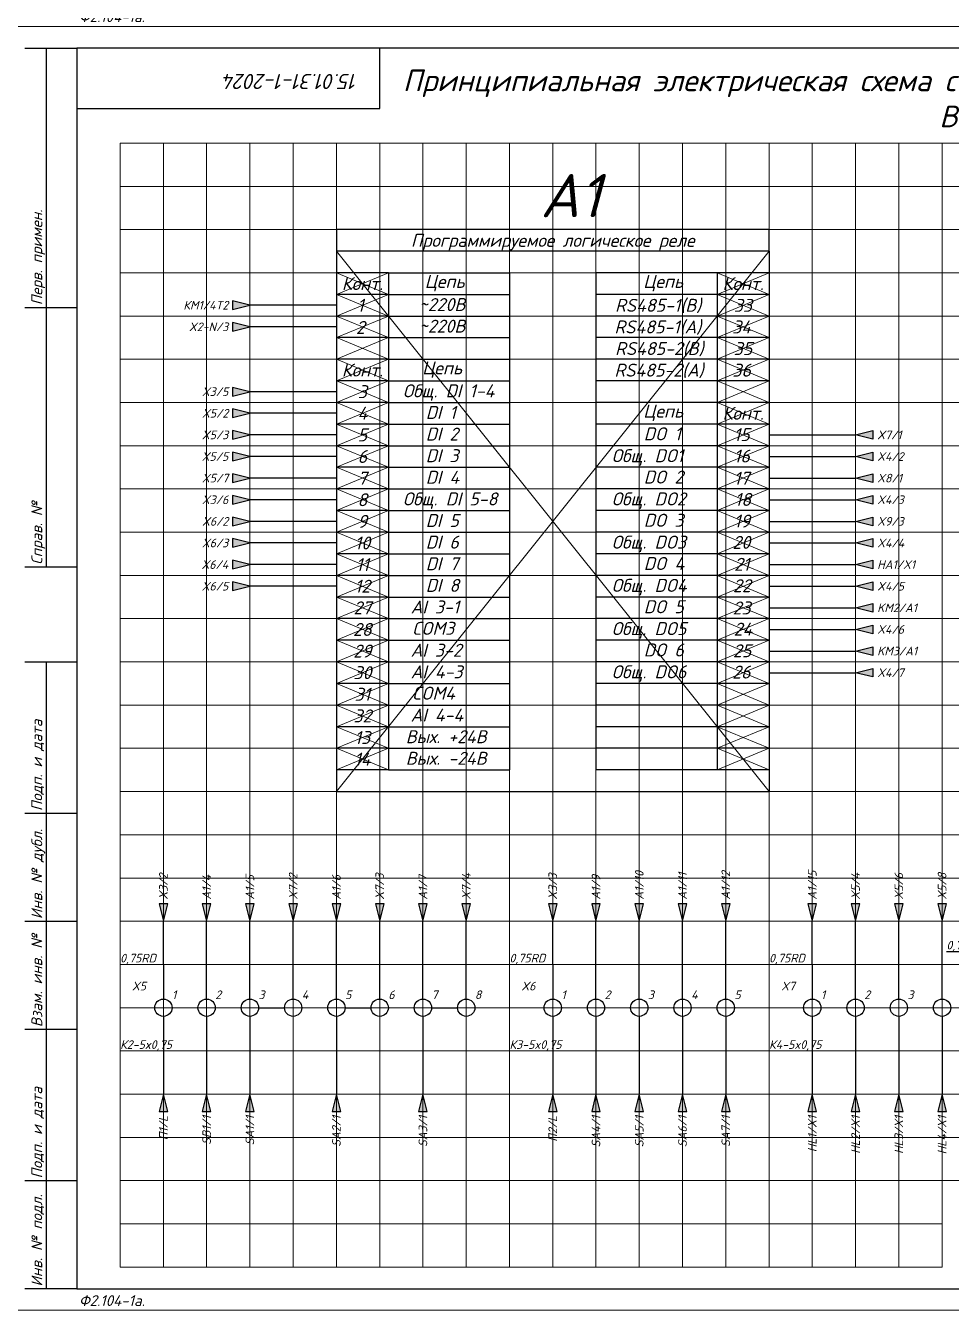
# Model space of a CAD drawing. Header units: millimetres. Extents: x 0 to 53000, y -591 to 24400.
# Drawn here: x 11788.2 to 12002.1, y 3 to 300.2 of the extents above; entities that cross this region are included whole.
import ezdxf
from ezdxf.enums import TextEntityAlignment as Align

# ---------------------------------------------------------------- set-up
doc = ezdxf.new("R2010")
doc.units = ezdxf.units.MM
doc.layers.add('Основная', color=7, linetype='Continuous', lineweight=30)
doc.layers.add('Тонкая для кабелей', color=7, linetype='Continuous', lineweight=15)
doc.layers.add('Привязки', color=2, linetype='Continuous', lineweight=0, plot=False, transparency=0.8)
doc.layers.add('рамка', color=253, linetype='Continuous', lineweight=5, transparency=0.8)
doc.styles.add('текст', font='isocpeui.ttf')

# ---------------------------------------------------------------- blocks, each defined once
blk = doc.blocks.new('*U110')
for p, q in [((8, 292), (20, 292)), ((13, 232), (13, 292)), ((90, 292), (90, 292)), ((90, 292), (90, 292)), ((90, 278), (90, 292)), ((90, 292), (90, 292)), ((90, 292), (90, 292)), ((90, 292), (90, 292)), ((20, 278), (90, 278)), ((8, 232), (20, 232)), ((13, 172), (13, 232)), ((8, 172), (20, 172)), ((8, 150), (20, 150)), ((13, 115), (13, 150)), ((8, 115), (20, 115)), ((13, 90), (13, 115)), ((8, 90), (20, 90)), ((13, 65), (13, 90)), ((8, 65), (20, 65)), ((13, 30), (13, 65)), ((8, 30), (20, 30)), ((13, 5), (13, 30)), ((20, 5), (8, 5))]:
    blk.add_line(p, q)
blk.add_lwpolyline([(20, 5), (415, 5), (415, 292), (20, 292)], close=True)
at = {"layer": 'Привязки'}
blk.add_lwpolyline([(0, 0), (420, 0), (420, 297), (0, 297)], close=True, dxfattribs=at)
at = {"layer": 'рамка'}
blk.add_lwpolyline([(0, 297), (420, 297), (420, 0), (0, 0)], close=True, dxfattribs=at)
at = {"style": 'текст'}
for s, p in [('Перв. примен.', (12, 232.5)), ('Справ. №', (12, 172.5)), ('Подп. и дата', (12, 115.5)), ('Инв. № дубл.', (12, 90.5)), ('Взам. инв. №', (12, 65.5)), ('Подп. и дата', (12, 30.5)), ('Инв. № подл.', (12, 5.5))]:
    blk.add_text(s, height=2.5, rotation=90, dxfattribs=at).set_placement(p)
for s, height, p in [('Ф2.104-1.', 0.005, (20, 4.99)), ('Ф2.104-1а.', 2.5, (20.5, 1))]:
    blk.add_text(s, height=height, dxfattribs=at).set_placement(p)
for tag, p, height in [('12', (90, 292), 0.00000373), ('13', (90, 292), 0.00000373), ('27', (90, 292), 0.00000522), ('29', (105, 249), 3.5), ('ИЗМ2', (230.5, 16), 2.5), ('ЛИСТИЗМ2', (237.5, 16), 2.5), ('№ДОКУМИЗМ2', (247.5, 16), 2.5), ('28', (415, 20), 0.0000438), ('ОБОЗНАЧЕНИЕ', (300, 11), 5), ('ИЗМ1', (230.5, 11), 2.5), ('ЛИСТИЗМ1', (237.5, 11), 2.5), ('№ДОКУМИЗМ1', (247.5, 11), 2.5), ('ПОДПИЗМ1', (270.5, 11), 2.5), ('ДАТАИЗМ1', (285.5, 11), 2.5), ('ДАТАНКОНТР', (285.5, 11), 2.5), ('ДАТАУТВ', (285.5, 6), 2.5), ('РАЗРАБ', (415, 5), 0.0000135), ('ЛИСТОВ', (415, 5), 0.0000135), ('ПРОВ', (415, 5), 0.0000135), ('ТКОНТР', (415, 5), 0.0000135), ('НКОНТР', (415, 5), 0.0000135), ('УТВ', (415, 5), 0.0000135), ('10', (415, 5), 0.0000135), ('11', (415, 5), 0.0000135), ('ПОДПИЗМ2', (415, 5), 0.0000135), ('ДАТАИЗМ2', (415, 5), 0.0000135), ('ИЗМ3', (415, 5), 0.0000135), ('ЛИСТИЗМ3', (415, 5), 0.0000135), ('№ДОКУМИЗМ3', (415, 5), 0.0000135), ('ПОДПИЗМ3', (415, 5), 0.0000135), ('ДАТАИЗМ3', (415, 5), 0.0000135), ('ИЗМ4', (415, 5), 0.0000135), ('ЛИСТИЗМ4', (415, 5), 0.0000135), ('№ДОКУМИЗМ4', (415, 5), 0.0000135), ('ПОДПИЗМ4', (415, 5), 0.0000135), ('ДАТАИЗМ4', (415, 5), 0.0000135), ('ДАТАРАЗРАБ', (415, 5), 0.0000135), ('ДАТАПРОВ', (415, 5), 0.0000135), ('ДАТАТКОНТР', (415, 5), 0.0000135)]:
    blk.add_attdef(tag, p, '', height=height, dxfattribs=at)
for tag, p, height, rotation in [('ОБОЗНАЧЕНИЕ-ВЕРХ', (85, 286), 3.5, 180), ('ПРИМЕНЯЕМОСТЬ', (19, 232.5), 2.5, 90), ('СПРАВ№', (19, 172.5), 2.5, 90), ('ДАТАУЧЁТАДУБЛ', (19, 115.5), 2.5, 90), ('ИНВ№ДУБЛ', (19, 90.5), 2.5, 90), ('ВЗАМИНВ№', (19, 65.5), 2.5, 90), ('ДАТАУЧЁТА', (19, 30.5), 2.5, 90), ('ИНВ№ПОДЛ', (19, 5.5), 2.5, 90)]:
    blk.add_attdef(tag, p, '', height=height, rotation=rotation, dxfattribs=at)
blk.add_attdef('30', text='', height=5, dxfattribs=at).set_placement((355, 34), align=Align.MIDDLE)
for tag, height, p in [('ЛИСТ', 2.5, (410, 9)), ('НАИМЕНОВАНИЕ1', 0.000027, (415, 5)), ('НАИМЕНОВАНИЕ2', 0.0000189, (415, 5)), ('НАИМЕНОВАНИЕ3', 0.0000189, (415, 5)), ('НАИМЕНОВАНИЕ4', 0.0000135, (415, 5)), ('МАССА', 0.0000189, (415, 5)), ('МАСШТАБ', 0.0000189, (415, 5)), ('МАТЕРИАЛ1', 0.0000135, (415, 5)), ('МАТЕРИАЛ2', 0.0000135, (415, 5)), ('МАТЕРИАЛ3', 0.0000135, (415, 5)), ('ПРЕДПРИЯТИЕ1', 0.0000189, (415, 5)), ('ПРЕДПРИЯТИЕ2', 0.0000189, (415, 5)), ('ПРЕДПРИЯТИЕ3', 0.0000189, (415, 5))]:
    blk.add_attdef(tag, text='', height=height, dxfattribs=at).set_placement(p, align=Align.CENTER)
for tag in ['ЛИТЕРА', 'ЛИТЕРА2', 'ЛИТЕРА3']:
    blk.add_attdef(tag, text='', height=0.0000135, dxfattribs=at).set_placement((415, 5), align=Align.RIGHT)
for tag in ['ИНДЕКС', 'ИНДЕКС2', 'ИНДЕКС3']:
    blk.add_attdef(tag, text='', height=0.0000135, dxfattribs=at).set_placement((415, 5), align=Align.TOP_LEFT)

msp = doc.modelspace()

# ---------------------------------------------------------------- hatches: boundary and pattern name
at = {"layer": 'Основная'}
h = msp.add_hatch(color=256, dxfattribs=at)
h.dxf.hatch_style = 1
h.paths.add_polyline_path([(11840, 235.5), (11836, 236.5), (11836, 235.5)])
h.paths.add_polyline_path([(11840, 235.5), (11836, 235.5), (11836, 234.5)])
h = msp.add_hatch(color=256, dxfattribs=at)
h.dxf.hatch_style = 1
h.paths.add_polyline_path([(11840, 230.5), (11836, 231.5), (11836, 230.5)])
h.paths.add_polyline_path([(11840, 230.5), (11836, 230.5), (11836, 229.5)])
h = msp.add_hatch(color=256, dxfattribs=at)
h.dxf.hatch_style = 1
h.paths.add_polyline_path([(11840, 215.5), (11836, 216.5), (11836, 215.5)])
h.paths.add_polyline_path([(11840, 215.5), (11836, 215.5), (11836, 214.5)])
h = msp.add_hatch(color=256, dxfattribs=at)
h.dxf.hatch_style = 1
h.paths.add_polyline_path([(11840, 210.5), (11836, 211.5), (11836, 210.5)])
h.paths.add_polyline_path([(11840, 210.5), (11836, 210.5), (11836, 209.5)])
h = msp.add_hatch(color=256, dxfattribs=at)
h.dxf.hatch_style = 1
h.paths.add_polyline_path([(11840, 205.5), (11836, 206.5), (11836, 205.5)])
h.paths.add_polyline_path([(11840, 205.5), (11836, 205.5), (11836, 204.5)])
h = msp.add_hatch(color=256, dxfattribs=at)
h.dxf.hatch_style = 1
h.paths.add_polyline_path([(11980, 205.5), (11984, 206.5), (11984, 205.5)])
h.paths.add_polyline_path([(11980, 205.5), (11984, 205.5), (11984, 204.5)])
h = msp.add_hatch(color=256, dxfattribs=at)
h.dxf.hatch_style = 1
h.paths.add_polyline_path([(11840, 200.5), (11836, 201.5), (11836, 200.5)])
h.paths.add_polyline_path([(11840, 200.5), (11836, 200.5), (11836, 199.5)])
h = msp.add_hatch(color=256, dxfattribs=at)
h.dxf.hatch_style = 1
h.paths.add_polyline_path([(11980, 200.5), (11984, 201.5), (11984, 200.5)])
h.paths.add_polyline_path([(11980, 200.5), (11984, 200.5), (11984, 199.5)])
h = msp.add_hatch(color=256, dxfattribs=at)
h.dxf.hatch_style = 1
h.paths.add_polyline_path([(11840, 195.5), (11836, 196.5), (11836, 195.5)])
h.paths.add_polyline_path([(11840, 195.5), (11836, 195.5), (11836, 194.5)])
h = msp.add_hatch(color=256, dxfattribs=at)
h.dxf.hatch_style = 1
h.paths.add_polyline_path([(11980, 195.5), (11984, 196.5), (11984, 195.5)])
h.paths.add_polyline_path([(11980, 195.5), (11984, 195.5), (11984, 194.5)])
h = msp.add_hatch(color=256, dxfattribs=at)
h.dxf.hatch_style = 1
h.paths.add_polyline_path([(11840, 190.5), (11836, 191.5), (11836, 190.5)])
h.paths.add_polyline_path([(11840, 190.5), (11836, 190.5), (11836, 189.5)])
h = msp.add_hatch(color=256, dxfattribs=at)
h.dxf.hatch_style = 1
h.paths.add_polyline_path([(11980, 190.5), (11984, 191.5), (11984, 190.5)])
h.paths.add_polyline_path([(11980, 190.5), (11984, 190.5), (11984, 189.5)])
h = msp.add_hatch(color=256, dxfattribs=at)
h.dxf.hatch_style = 1
h.paths.add_polyline_path([(11840, 185.5), (11836, 186.5), (11836, 185.5)])
h.paths.add_polyline_path([(11840, 185.5), (11836, 185.5), (11836, 184.5)])
h = msp.add_hatch(color=256, dxfattribs=at)
h.dxf.hatch_style = 1
h.paths.add_polyline_path([(11980, 185.5), (11984, 186.5), (11984, 185.5)])
h.paths.add_polyline_path([(11980, 185.5), (11984, 185.5), (11984, 184.5)])
h = msp.add_hatch(color=256, dxfattribs=at)
h.dxf.hatch_style = 1
h.paths.add_polyline_path([(11840, 180.5), (11836, 181.5), (11836, 180.5)])
h.paths.add_polyline_path([(11840, 180.5), (11836, 180.5), (11836, 179.5)])
h = msp.add_hatch(color=256, dxfattribs=at)
h.dxf.hatch_style = 1
h.paths.add_polyline_path([(11980, 180.5), (11984, 181.5), (11984, 180.5)])
h.paths.add_polyline_path([(11980, 180.5), (11984, 180.5), (11984, 179.5)])
h = msp.add_hatch(color=256, dxfattribs=at)
h.dxf.hatch_style = 1
h.paths.add_polyline_path([(11840, 175.5), (11836, 176.5), (11836, 175.5)])
h.paths.add_polyline_path([(11840, 175.5), (11836, 175.5), (11836, 174.5)])
h = msp.add_hatch(color=256, dxfattribs=at)
h.dxf.hatch_style = 1
h.paths.add_polyline_path([(11980, 175.5), (11984, 176.5), (11984, 175.5)])
h.paths.add_polyline_path([(11980, 175.5), (11984, 175.5), (11984, 174.5)])
h = msp.add_hatch(color=256, dxfattribs=at)
h.dxf.hatch_style = 1
h.paths.add_polyline_path([(11840, 170.5), (11836, 171.5), (11836, 170.5)])
h.paths.add_polyline_path([(11840, 170.5), (11836, 170.5), (11836, 169.5)])
h = msp.add_hatch(color=256, dxfattribs=at)
h.dxf.hatch_style = 1
h.paths.add_polyline_path([(11980, 170.5), (11984, 171.5), (11984, 170.5)])
h.paths.add_polyline_path([(11980, 170.5), (11984, 170.5), (11984, 169.5)])
h = msp.add_hatch(color=256, dxfattribs=at)
h.dxf.hatch_style = 1
h.paths.add_polyline_path([(11980, 165.5), (11984, 166.5), (11984, 165.5)])
h.paths.add_polyline_path([(11980, 165.5), (11984, 165.5), (11984, 164.5)])
h = msp.add_hatch(color=256, dxfattribs=at)
h.dxf.hatch_style = 1
h.paths.add_polyline_path([(11980, 160.5), (11984, 161.5), (11984, 160.5)])
h.paths.add_polyline_path([(11980, 160.5), (11984, 160.5), (11984, 159.5)])
h = msp.add_hatch(color=256, dxfattribs=at)
h.dxf.hatch_style = 1
h.paths.add_polyline_path([(11980, 155.5), (11984, 156.5), (11984, 155.5)])
h.paths.add_polyline_path([(11980, 155.5), (11984, 155.5), (11984, 154.5)])
h = msp.add_hatch(color=256, dxfattribs=at)
h.dxf.hatch_style = 1
h.paths.add_polyline_path([(11980, 150.5), (11984, 151.5), (11984, 150.5)])
h.paths.add_polyline_path([(11980, 150.5), (11984, 150.5), (11984, 149.5)])
h = msp.add_hatch(color=256, dxfattribs=at)
h.dxf.hatch_style = 1
h.paths.add_polyline_path([(11820, 93), (11821, 97), (11820, 97)])
h.paths.add_polyline_path([(11820, 93), (11820, 97), (11819, 97)])
h = msp.add_hatch(color=256, dxfattribs=at)
h.dxf.hatch_style = 1
h.paths.add_polyline_path([(11830, 93), (11831, 97), (11830, 97)])
h.paths.add_polyline_path([(11830, 93), (11830, 97), (11829, 97)])
h = msp.add_hatch(color=256, dxfattribs=at)
h.dxf.hatch_style = 1
h.paths.add_polyline_path([(11840, 93), (11841, 97), (11840, 97)])
h.paths.add_polyline_path([(11840, 93), (11840, 97), (11839, 97)])
h = msp.add_hatch(color=256, dxfattribs=at)
h.dxf.hatch_style = 1
h.paths.add_polyline_path([(11850, 93), (11851, 97), (11850, 97)])
h.paths.add_polyline_path([(11850, 93), (11850, 97), (11849, 97)])
h = msp.add_hatch(color=256, dxfattribs=at)
h.dxf.hatch_style = 1
h.paths.add_polyline_path([(11860, 93), (11861, 97), (11860, 97)])
h.paths.add_polyline_path([(11860, 93), (11860, 97), (11859, 97)])
h = msp.add_hatch(color=256, dxfattribs=at)
h.dxf.hatch_style = 1
h.paths.add_polyline_path([(11870, 93), (11871, 97), (11870, 97)])
h.paths.add_polyline_path([(11870, 93), (11870, 97), (11869, 97)])
h = msp.add_hatch(color=256, dxfattribs=at)
h.dxf.hatch_style = 1
h.paths.add_polyline_path([(11880, 93), (11881, 97), (11880, 97)])
h.paths.add_polyline_path([(11880, 93), (11880, 97), (11879, 97)])
h = msp.add_hatch(color=256, dxfattribs=at)
h.dxf.hatch_style = 1
h.paths.add_polyline_path([(11890, 93), (11891, 97), (11890, 97)])
h.paths.add_polyline_path([(11890, 93), (11890, 97), (11889, 97)])
h = msp.add_hatch(color=256, dxfattribs=at)
h.dxf.hatch_style = 1
h.paths.add_polyline_path([(11910, 93), (11911, 97), (11910, 97)])
h.paths.add_polyline_path([(11910, 93), (11910, 97), (11909, 97)])
h = msp.add_hatch(color=256, dxfattribs=at)
h.dxf.hatch_style = 1
h.paths.add_polyline_path([(11920, 93), (11921, 97), (11920, 97)])
h.paths.add_polyline_path([(11920, 93), (11920, 97), (11919, 97)])
h = msp.add_hatch(color=256, dxfattribs=at)
h.dxf.hatch_style = 1
h.paths.add_polyline_path([(11930, 93), (11931, 97), (11930, 97)])
h.paths.add_polyline_path([(11930, 93), (11930, 97), (11929, 97)])
h = msp.add_hatch(color=256, dxfattribs=at)
h.dxf.hatch_style = 1
h.paths.add_polyline_path([(11940, 93), (11941, 97), (11940, 97)])
h.paths.add_polyline_path([(11940, 93), (11940, 97), (11939, 97)])
h = msp.add_hatch(color=256, dxfattribs=at)
h.dxf.hatch_style = 1
h.paths.add_polyline_path([(11950, 93), (11951, 97), (11950, 97)])
h.paths.add_polyline_path([(11950, 93), (11950, 97), (11949, 97)])
h = msp.add_hatch(color=256, dxfattribs=at)
h.dxf.hatch_style = 1
h.paths.add_polyline_path([(11970, 93), (11971, 97), (11970, 97)])
h.paths.add_polyline_path([(11970, 93), (11970, 97), (11969, 97)])
h = msp.add_hatch(color=256, dxfattribs=at)
h.dxf.hatch_style = 1
h.paths.add_polyline_path([(11980, 93), (11981, 97), (11980, 97)])
h.paths.add_polyline_path([(11980, 93), (11980, 97), (11979, 97)])
h = msp.add_hatch(color=256, dxfattribs=at)
h.dxf.hatch_style = 1
h.paths.add_polyline_path([(11990, 93), (11991, 97), (11990, 97)])
h.paths.add_polyline_path([(11990, 93), (11990, 97), (11989, 97)])
h = msp.add_hatch(color=256, dxfattribs=at)
h.dxf.hatch_style = 1
h.paths.add_polyline_path([(12000, 93), (12001, 97), (12000, 97)])
h.paths.add_polyline_path([(12000, 93), (12000, 97), (11999, 97)])
h = msp.add_hatch(color=256, dxfattribs=at)
h.dxf.hatch_style = 1
h.paths.add_polyline_path([(11820, 53), (11819, 49), (11820, 49)])
h.paths.add_polyline_path([(11820, 53), (11820, 49), (11821, 49)])
h = msp.add_hatch(color=256, dxfattribs=at)
h.dxf.hatch_style = 1
h.paths.add_polyline_path([(11830, 53), (11829, 49), (11830, 49)])
h.paths.add_polyline_path([(11830, 53), (11830, 49), (11831, 49)])
h = msp.add_hatch(color=256, dxfattribs=at)
h.dxf.hatch_style = 1
h.paths.add_polyline_path([(11840, 53), (11839, 49), (11840, 49)])
h.paths.add_polyline_path([(11840, 53), (11840, 49), (11841, 49)])
h = msp.add_hatch(color=256, dxfattribs=at)
h.dxf.hatch_style = 1
h.paths.add_polyline_path([(11860, 53), (11859, 49), (11860, 49)])
h.paths.add_polyline_path([(11860, 53), (11860, 49), (11861, 49)])
h = msp.add_hatch(color=256, dxfattribs=at)
h.dxf.hatch_style = 1
h.paths.add_polyline_path([(11880, 53), (11879, 49), (11880, 49)])
h.paths.add_polyline_path([(11880, 53), (11880, 49), (11881, 49)])
h = msp.add_hatch(color=256, dxfattribs=at)
h.dxf.hatch_style = 1
h.paths.add_polyline_path([(11910, 53), (11909, 49), (11910, 49)])
h.paths.add_polyline_path([(11910, 53), (11910, 49), (11911, 49)])
h = msp.add_hatch(color=256, dxfattribs=at)
h.dxf.hatch_style = 1
h.paths.add_polyline_path([(11920, 53), (11919, 49), (11920, 49)])
h.paths.add_polyline_path([(11920, 53), (11920, 49), (11921, 49)])
h = msp.add_hatch(color=256, dxfattribs=at)
h.dxf.hatch_style = 1
h.paths.add_polyline_path([(11930, 53), (11929, 49), (11930, 49)])
h.paths.add_polyline_path([(11930, 53), (11930, 49), (11931, 49)])
h = msp.add_hatch(color=256, dxfattribs=at)
h.dxf.hatch_style = 1
h.paths.add_polyline_path([(11940, 53), (11939, 49), (11940, 49)])
h.paths.add_polyline_path([(11940, 53), (11940, 49), (11941, 49)])
h = msp.add_hatch(color=256, dxfattribs=at)
h.dxf.hatch_style = 1
h.paths.add_polyline_path([(11950, 53), (11949, 49), (11950, 49)])
h.paths.add_polyline_path([(11950, 53), (11950, 49), (11951, 49)])
h = msp.add_hatch(color=256, dxfattribs=at)
h.dxf.hatch_style = 1
h.paths.add_polyline_path([(11970, 53), (11969, 49), (11970, 49)])
h.paths.add_polyline_path([(11970, 53), (11970, 49), (11971, 49)])
h = msp.add_hatch(color=256, dxfattribs=at)
h.dxf.hatch_style = 1
h.paths.add_polyline_path([(11980, 53), (11979, 49), (11980, 49)])
h.paths.add_polyline_path([(11980, 53), (11980, 49), (11981, 49)])
h = msp.add_hatch(color=256, dxfattribs=at)
h.dxf.hatch_style = 1
h.paths.add_polyline_path([(11990, 53), (11989, 49), (11990, 49)])
h.paths.add_polyline_path([(11990, 53), (11990, 49), (11991, 49)])
h = msp.add_hatch(color=256, dxfattribs=at)
h.dxf.hatch_style = 1
h.paths.add_polyline_path([(12000, 53), (11999, 49), (12000, 49)])
h.paths.add_polyline_path([(12000, 53), (12000, 49), (12001, 49)])

# ---------------------------------------------------------------- linework, layer by layer
at = {"layer": 'Основная', "ltscale": 100}
msp.add_line((11960, 253), (11860, 253), dxfattribs=at)
at = {"layer": 'Основная'}
for p, q in [((11860, 253), (11860, 248)), ((11960, 248), (11960, 253)), ((11860, 248), (11860, 243)), ((11960, 248), (11960, 243)), ((11860, 243), (11860, 238)), ((11872, 243), (11872, 238)), ((11872, 243), (11900, 243)), ((11900, 243), (11900, 128)), ((11920, 243), (11920, 128)), ((11948, 243), (11920, 243)), ((11948, 243), (11948, 238)), ((11960, 243), (11960, 238)), ((11860, 238), (11860, 233)), ((11872, 238), (11872, 233)), ((11872, 238), (11900, 238)), ((11948, 238), (11920, 238)), ((11948, 238), (11948, 233)), ((11960, 238), (11960, 233)), ((11840, 235.5), (11836, 236.5)), ((11836, 236.5), (11836, 234.5)), ((11836, 234.5), (11840, 235.5)), ((11860, 235.5), (11840, 235.5)), ((11860, 233), (11860, 228)), ((11872, 233), (11872, 228)), ((11872, 233), (11900, 233)), ((11948, 233), (11920, 233)), ((11948, 233), (11948, 228)), ((11960, 233), (11960, 228)), ((11840, 230.5), (11836, 231.5)), ((11836, 231.5), (11836, 229.5)), ((11836, 229.5), (11840, 230.5)), ((11860, 230.5), (11840, 230.5)), ((11860, 228), (11860, 223)), ((11872, 228), (11872, 223)), ((11872, 228), (11900, 228)), ((11948, 228), (11920, 228)), ((11948, 228), (11948, 223)), ((11960, 228), (11960, 223)), ((11860, 223), (11860, 218)), ((11872, 223), (11872, 218)), ((11872, 223), (11900, 223)), ((11948, 223), (11920, 223)), ((11948, 223), (11948, 218)), ((11960, 223), (11960, 218)), ((11860, 218), (11860, 213)), ((11872, 218), (11872, 213)), ((11872, 218), (11900, 218)), ((11948, 218), (11920, 218)), ((11948, 218), (11948, 213)), ((11960, 218), (11960, 213)), ((11840, 215.5), (11836, 216.5)), ((11836, 216.5), (11836, 214.5)), ((11836, 214.5), (11840, 215.5)), ((11860, 215.5), (11840, 215.5)), ((11840, 210.5), (11836, 211.5)), ((11836, 211.5), (11836, 209.5)), ((11860, 213), (11860, 208)), ((11872, 213), (11872, 208)), ((11872, 213), (11900, 213)), ((11948, 213), (11920, 213)), ((11948, 213), (11948, 208)), ((11960, 213), (11960, 208)), ((11836, 209.5), (11840, 210.5)), ((11860, 210.5), (11840, 210.5)), ((11840, 205.5), (11836, 206.5)), ((11836, 206.5), (11836, 204.5)), ((11836, 204.5), (11840, 205.5)), ((11860, 205.5), (11840, 205.5)), ((11860, 208), (11860, 203)), ((11872, 208), (11872, 203)), ((11872, 208), (11900, 208)), ((11948, 208), (11920, 208)), ((11948, 208), (11948, 203)), ((11960, 208), (11960, 203)), ((11960, 205.5), (11980, 205.5)), ((11980, 205.5), (11984, 206.5)), ((11984, 204.5), (11980, 205.5)), ((11984, 206.5), (11984, 204.5)), ((11860, 203), (11860, 198)), ((11872, 203), (11872, 198)), ((11872, 203), (11900, 203)), ((11948, 203), (11920, 203)), ((11948, 203), (11948, 198)), ((11960, 203), (11960, 198)), ((11840, 200.5), (11836, 201.5)), ((11836, 201.5), (11836, 199.5)), ((11836, 199.5), (11840, 200.5)), ((11860, 200.5), (11840, 200.5)), ((11960, 200.5), (11980, 200.5)), ((11980, 200.5), (11984, 201.5)), ((11984, 199.5), (11980, 200.5)), ((11984, 201.5), (11984, 199.5)), ((11840, 195.5), (11836, 196.5)), ((11836, 196.5), (11836, 194.5)), ((11860, 198), (11860, 193)), ((11872, 198), (11872, 193)), ((11872, 198), (11900, 198)), ((11948, 198), (11920, 198)), ((11948, 198), (11948, 193)), ((11960, 198), (11960, 193)), ((11980, 195.5), (11984, 196.5)), ((11984, 196.5), (11984, 194.5)), ((11836, 194.5), (11840, 195.5)), ((11860, 195.5), (11840, 195.5)), ((11960, 195.5), (11980, 195.5)), ((11984, 194.5), (11980, 195.5)), ((11840, 190.5), (11836, 191.5)), ((11836, 191.5), (11836, 189.5)), ((11836, 189.5), (11840, 190.5)), ((11860, 190.5), (11840, 190.5)), ((11860, 193), (11860, 188)), ((11872, 193), (11872, 188)), ((11872, 193), (11900, 193)), ((11948, 193), (11920, 193)), ((11948, 193), (11948, 188)), ((11960, 193), (11960, 188)), ((11960, 190.5), (11980, 190.5)), ((11980, 190.5), (11984, 191.5)), ((11984, 189.5), (11980, 190.5)), ((11984, 191.5), (11984, 189.5)), ((11860, 188), (11860, 183)), ((11872, 188), (11872, 183)), ((11872, 188), (11900, 188)), ((11948, 188), (11920, 188)), ((11948, 188), (11948, 183)), ((11960, 188), (11960, 183)), ((11840, 185.5), (11836, 186.5)), ((11836, 186.5), (11836, 184.5)), ((11836, 184.5), (11840, 185.5)), ((11860, 185.5), (11840, 185.5)), ((11960, 185.5), (11980, 185.5)), ((11980, 185.5), (11984, 186.5)), ((11984, 184.5), (11980, 185.5)), ((11984, 186.5), (11984, 184.5)), ((11840, 180.5), (11836, 181.5)), ((11836, 181.5), (11836, 179.5)), ((11860, 183), (11860, 178)), ((11872, 183), (11872, 178)), ((11872, 183), (11900, 183)), ((11948, 183), (11920, 183)), ((11948, 183), (11948, 178)), ((11960, 183), (11960, 178)), ((11980, 180.5), (11984, 181.5)), ((11984, 181.5), (11984, 179.5)), ((11836, 179.5), (11840, 180.5)), ((11860, 180.5), (11840, 180.5)), ((11960, 180.5), (11980, 180.5)), ((11984, 179.5), (11980, 180.5)), ((11840, 175.5), (11836, 176.5)), ((11836, 176.5), (11836, 174.5)), ((11836, 174.5), (11840, 175.5)), ((11860, 175.5), (11840, 175.5)), ((11860, 178), (11860, 173)), ((11872, 178), (11872, 173)), ((11872, 178), (11900, 178)), ((11948, 178), (11920, 178)), ((11948, 178), (11948, 173)), ((11960, 178), (11960, 173)), ((11960, 175.5), (11980, 175.5)), ((11980, 175.5), (11984, 176.5)), ((11984, 174.5), (11980, 175.5)), ((11984, 176.5), (11984, 174.5)), ((11860, 173), (11860, 168)), ((11872, 173), (11872, 168)), ((11872, 173), (11900, 173)), ((11948, 173), (11920, 173)), ((11948, 173), (11948, 168)), ((11960, 173), (11960, 168)), ((11840, 170.5), (11836, 171.5)), ((11836, 171.5), (11836, 169.5)), ((11836, 169.5), (11840, 170.5)), ((11860, 170.5), (11840, 170.5)), ((11960, 170.5), (11980, 170.5)), ((11980, 170.5), (11984, 171.5)), ((11984, 169.5), (11980, 170.5)), ((11984, 171.5), (11984, 169.5)), ((11860, 168), (11860, 163)), ((11872, 168), (11872, 163)), ((11872, 168), (11900, 168)), ((11948, 168), (11920, 168)), ((11948, 168), (11948, 163)), ((11960, 168), (11960, 163)), ((11980, 165.5), (11984, 166.5)), ((11984, 166.5), (11984, 164.5)), ((11960, 165.5), (11980, 165.5)), ((11984, 164.5), (11980, 165.5)), ((11860, 163), (11860, 158)), ((11872, 163), (11872, 158)), ((11872, 163), (11900, 163)), ((11948, 163), (11920, 163)), ((11948, 163), (11948, 158)), ((11960, 163), (11960, 158)), ((11960, 160.5), (11980, 160.5)), ((11980, 160.5), (11984, 161.5)), ((11984, 159.5), (11980, 160.5)), ((11984, 161.5), (11984, 159.5)), ((11860, 158), (11860, 153)), ((11872, 158), (11872, 153)), ((11872, 158), (11900, 158)), ((11948, 158), (11920, 158)), ((11948, 158), (11948, 153)), ((11960, 158), (11960, 153)), ((11960, 155.5), (11980, 155.5)), ((11980, 155.5), (11984, 156.5)), ((11984, 154.5), (11980, 155.5)), ((11984, 156.5), (11984, 154.5)), ((11860, 153), (11860, 148)), ((11872, 153), (11872, 148)), ((11872, 153), (11900, 153)), ((11948, 153), (11920, 153)), ((11948, 153), (11948, 148)), ((11960, 153), (11960, 148)), ((11960, 150.5), (11980, 150.5)), ((11980, 150.5), (11984, 151.5)), ((11984, 149.5), (11980, 150.5)), ((11984, 151.5), (11984, 149.5)), ((11860, 148), (11860, 143)), ((11872, 148), (11872, 143)), ((11872, 148), (11900, 148)), ((11948, 148), (11920, 148)), ((11948, 148), (11948, 143)), ((11960, 148), (11960, 143)), ((11860, 143), (11860, 138)), ((11872, 143), (11872, 138)), ((11872, 143), (11900, 143)), ((11948, 143), (11920, 143)), ((11948, 143), (11948, 138)), ((11960, 143), (11960, 138)), ((11860, 138), (11860, 133)), ((11872, 138), (11872, 133)), ((11872, 138), (11900, 138)), ((11948, 138), (11920, 138)), ((11948, 138), (11948, 133)), ((11960, 138), (11960, 133)), ((11860, 133), (11860, 128)), ((11872, 133), (11872, 128)), ((11872, 133), (11900, 133)), ((11948, 133), (11920, 133)), ((11948, 133), (11948, 128)), ((11960, 133), (11960, 128)), ((11860, 128), (11860, 123)), ((11872, 128), (11900, 128)), ((11948, 128), (11920, 128)), ((11960, 128), (11960, 123)), ((11860, 123), (11960, 123)), ((11819, 97), (11820, 93)), ((11821, 97), (11819, 97)), ((11820, 93), (11821, 97)), ((11829, 97), (11830, 93)), ((11831, 97), (11829, 97)), ((11830, 93), (11831, 97)), ((11839, 97), (11840, 93)), ((11841, 97), (11839, 97)), ((11840, 93), (11841, 97)), ((11849, 97), (11850, 93)), ((11851, 97), (11849, 97)), ((11850, 93), (11851, 97)), ((11859, 97), (11860, 93)), ((11861, 97), (11859, 97)), ((11860, 93), (11861, 97)), ((11869, 97), (11870, 93)), ((11871, 97), (11869, 97)), ((11870, 93), (11871, 97)), ((11879, 97), (11880, 93)), ((11881, 97), (11879, 97)), ((11880, 93), (11881, 97)), ((11889, 97), (11890, 93)), ((11891, 97), (11889, 97)), ((11890, 93), (11891, 97)), ((11909, 97), (11910, 93)), ((11911, 97), (11909, 97)), ((11910, 93), (11911, 97)), ((11919, 97), (11920, 93)), ((11921, 97), (11919, 97)), ((11920, 93), (11921, 97)), ((11929, 97), (11930, 93)), ((11931, 97), (11929, 97)), ((11930, 93), (11931, 97)), ((11939, 97), (11940, 93)), ((11941, 97), (11939, 97)), ((11940, 93), (11941, 97)), ((11949, 97), (11950, 93)), ((11951, 97), (11949, 97)), ((11950, 93), (11951, 97)), ((11969, 97), (11970, 93)), ((11971, 97), (11969, 97)), ((11970, 93), (11971, 97)), ((11979, 97), (11980, 93)), ((11981, 97), (11979, 97)), ((11980, 93), (11981, 97)), ((11989, 97), (11990, 93)), ((11991, 97), (11989, 97)), ((11990, 93), (11991, 97)), ((11999, 97), (12000, 93)), ((12001, 97), (11999, 97)), ((12000, 93), (12001, 97)), ((11820, 83), (11820, 93)), ((11830, 83), (11830, 93)), ((11840, 83), (11840, 93)), ((11850, 83), (11850, 93)), ((11860, 83), (11860, 93)), ((11870, 83), (11870, 93)), ((11880, 83), (11880, 93)), ((11890, 83), (11890, 93)), ((11910, 83), (11910, 93)), ((11920, 83), (11920, 93)), ((11930, 83), (11930, 93)), ((11940, 83), (11940, 93)), ((11950, 83), (11950, 93)), ((11970, 83), (11970, 93)), ((11980, 83), (11980, 93)), ((11990, 83), (11990, 93)), ((12000, 83), (12000, 93)), ((12001, 86), (12012, 86)), ((11820, 83), (11820, 75)), ((11830, 75), (11830, 83)), ((11840, 75), (11840, 83)), ((11850, 75), (11850, 83)), ((11860, 75), (11860, 83)), ((11870, 75), (11870, 83)), ((11880, 75), (11880, 83)), ((11890, 75), (11890, 83)), ((11910, 83), (11910, 75)), ((11920, 75), (11920, 83)), ((11930, 75), (11930, 83)), ((11940, 75), (11940, 83)), ((11950, 75), (11950, 83)), ((11970, 83), (11970, 75)), ((11980, 75), (11980, 83)), ((11990, 75), (11990, 83)), ((12000, 75), (12000, 83)), ((11842, 73), (11848, 73)), ((11862, 73), (11868, 73)), ((11882, 73), (11888, 73)), ((11820, 71), (11820, 53)), ((11830, 71), (11830, 53)), ((11840, 71), (11840, 53)), ((11860, 71), (11860, 53)), ((11880, 71), (11880, 53)), ((11910, 71), (11910, 53)), ((11920, 71), (11920, 53)), ((11930, 71), (11930, 53)), ((11940, 71), (11940, 53)), ((11950, 71), (11950, 53)), ((11970, 71), (11970, 53)), ((11980, 71), (11980, 53)), ((11990, 71), (11990, 53)), ((12000, 71), (12000, 53)), ((11820, 53), (11819, 49)), ((11821, 49), (11820, 53)), ((11830, 53), (11829, 49)), ((11831, 49), (11830, 53)), ((11840, 53), (11839, 49)), ((11841, 49), (11840, 53)), ((11860, 53), (11859, 49)), ((11861, 49), (11860, 53)), ((11880, 53), (11879, 49)), ((11881, 49), (11880, 53)), ((11910, 53), (11909, 49)), ((11911, 49), (11910, 53)), ((11920, 53), (11919, 49)), ((11921, 49), (11920, 53)), ((11930, 53), (11929, 49)), ((11931, 49), (11930, 53)), ((11940, 53), (11939, 49)), ((11941, 49), (11940, 53)), ((11950, 53), (11949, 49)), ((11951, 49), (11950, 53)), ((11970, 53), (11969, 49)), ((11971, 49), (11970, 53)), ((11980, 53), (11979, 49)), ((11981, 49), (11980, 53)), ((11990, 53), (11989, 49)), ((11991, 49), (11990, 53)), ((12000, 53), (11999, 49)), ((12001, 49), (12000, 53)), ((11819, 49), (11821, 49)), ((11829, 49), (11831, 49)), ((11839, 49), (11841, 49)), ((11859, 49), (11861, 49)), ((11879, 49), (11881, 49)), ((11909, 49), (11911, 49)), ((11919, 49), (11921, 49)), ((11929, 49), (11931, 49)), ((11939, 49), (11941, 49)), ((11949, 49), (11951, 49)), ((11969, 49), (11971, 49)), ((11979, 49), (11981, 49)), ((11989, 49), (11991, 49)), ((11999, 49), (12001, 49))]:
    msp.add_line(p, q, dxfattribs=at)
at = {"layer": 'Основная', "ltscale": 0.05}
for p, q in [((11960, 248), (11860, 248)), ((11872, 243), (11860, 243)), ((11960, 243), (11948, 243)), ((11872, 238), (11860, 238)), ((11960, 238), (11948, 238)), ((11872, 233), (11860, 233)), ((11960, 233), (11948, 233)), ((11872, 228), (11860, 228)), ((11960, 228), (11948, 228)), ((11872, 223), (11860, 223)), ((11960, 223), (11948, 223)), ((11872, 218), (11860, 218)), ((11960, 218), (11948, 218)), ((11872, 213), (11860, 213)), ((11960, 213), (11948, 213)), ((11872, 208), (11860, 208)), ((11960, 208), (11948, 208)), ((11872, 203), (11860, 203)), ((11960, 203), (11948, 203)), ((11872, 198), (11860, 198)), ((11960, 198), (11948, 198)), ((11872, 193), (11860, 193)), ((11960, 193), (11948, 193)), ((11872, 188), (11860, 188)), ((11960, 188), (11948, 188)), ((11872, 183), (11860, 183)), ((11960, 183), (11948, 183)), ((11872, 178), (11860, 178)), ((11960, 178), (11948, 178)), ((11872, 173), (11860, 173)), ((11960, 173), (11948, 173)), ((11872, 168), (11860, 168)), ((11960, 168), (11948, 168)), ((11872, 163), (11860, 163)), ((11960, 163), (11948, 163)), ((11872, 158), (11860, 158)), ((11960, 158), (11948, 158)), ((11872, 153), (11860, 153)), ((11960, 153), (11948, 153)), ((11872, 148), (11860, 148)), ((11960, 148), (11948, 148)), ((11872, 143), (11860, 143)), ((11960, 143), (11948, 143)), ((11872, 138), (11860, 138)), ((11960, 138), (11948, 138)), ((11872, 133), (11860, 133)), ((11960, 133), (11948, 133)), ((11872, 128), (11860, 128)), ((11960, 128), (11948, 128))]:
    msp.add_line(p, q, dxfattribs=at)
at = {"layer": 'Основная'}
for centre in [(11820, 73), (11830, 73), (11840, 73), (11850, 73), (11860, 73), (11870, 73), (11880, 73), (11890, 73), (11910, 73), (11920, 73), (11930, 73), (11940, 73), (11950, 73), (11970, 73), (11980, 73), (11990, 73), (12000, 73)]:
    msp.add_circle(centre, 2, dxfattribs=at)
at = {"layer": 'Привязки'}
for p, q in [((11810, 273), (12180, 273)), ((11810, 13), (11810, 273)), ((11820, 273), (11820, 13)), ((11830, 273), (11830, 13)), ((11840, 273), (11840, 13)), ((11850, 273), (11850, 13)), ((11860, 273), (11860, 13)), ((11870, 273), (11870, 13)), ((11880, 273), (11880, 13)), ((11890, 273), (11890, 13)), ((11900, 273), (11900, 13)), ((11910, 273), (11910, 13)), ((11920, 273), (11920, 13)), ((11930, 273), (11930, 13)), ((11940, 273), (11940, 13)), ((11950, 273), (11950, 13)), ((11960, 273), (11960, 13)), ((11970, 273), (11970, 13)), ((11980, 273), (11980, 13)), ((11990, 273), (11990, 13)), ((12000, 273), (12000, 33)), ((11810, 263), (12180, 263)), ((11810, 253), (12180, 253)), ((11860, 123), (11960, 248)), ((11860, 248), (11960, 123)), ((11810, 243), (12180, 243)), ((11860, 238), (11872, 243)), ((11860, 243), (11872, 238)), ((11948, 238), (11960, 243)), ((11948, 243), (11960, 238)), ((11860, 233), (11872, 238)), ((11860, 238), (11872, 233)), ((11948, 233), (11960, 238)), ((11948, 238), (11960, 233)), ((11810, 233), (12180, 233)), ((11860, 228), (11872, 233)), ((11860, 233), (11872, 228)), ((11948, 228), (11960, 233)), ((11948, 233), (11960, 228)), ((11860, 223), (11872, 228)), ((11860, 228), (11872, 223)), ((11948, 223), (11960, 228)), ((11948, 228), (11960, 223)), ((11810, 223), (12180, 223)), ((11860, 218), (11872, 223)), ((11860, 223), (11872, 218)), ((11948, 218), (11960, 223)), ((11948, 223), (11960, 218)), ((11860, 213), (11872, 218)), ((11860, 218), (11872, 213)), ((11948, 213), (11960, 218)), ((11948, 218), (11960, 213)), ((11810, 213), (12180, 213)), ((11860, 208), (11872, 213)), ((11860, 213), (11872, 208)), ((11948, 208), (11960, 213)), ((11948, 213), (11960, 208)), ((11860, 203), (11872, 208)), ((11860, 208), (11872, 203)), ((11948, 203), (11960, 208)), ((11948, 208), (11960, 203)), ((11810, 203), (12180, 203)), ((11860, 198), (11872, 203)), ((11860, 203), (11872, 198)), ((11948, 198), (11960, 203)), ((11948, 203), (11960, 198)), ((11860, 193), (11872, 198)), ((11860, 198), (11872, 193)), ((11948, 193), (11960, 198)), ((11948, 198), (11960, 193)), ((11810, 193), (12180, 193)), ((11860, 188), (11872, 193)), ((11860, 193), (11872, 188)), ((11948, 188), (11960, 193)), ((11948, 193), (11960, 188)), ((11860, 183), (11872, 188)), ((11860, 188), (11872, 183)), ((11948, 183), (11960, 188)), ((11948, 188), (11960, 183)), ((11810, 183), (12180, 183)), ((11860, 178), (11872, 183)), ((11860, 183), (11872, 178)), ((11948, 178), (11960, 183)), ((11948, 183), (11960, 178)), ((11860, 173), (11872, 178)), ((11860, 178), (11872, 173)), ((11948, 173), (11960, 178)), ((11948, 178), (11960, 173)), ((11810, 173), (12180, 173)), ((11860, 168), (11872, 173)), ((11860, 173), (11872, 168)), ((11948, 168), (11960, 173)), ((11948, 173), (11960, 168)), ((11860, 163), (11872, 168)), ((11860, 168), (11872, 163)), ((11948, 163), (11960, 168)), ((11948, 168), (11960, 163)), ((11810, 163), (12180, 163)), ((11860, 158), (11872, 163)), ((11860, 163), (11872, 158)), ((11948, 158), (11960, 163)), ((11948, 163), (11960, 158)), ((11860, 153), (11872, 158)), ((11860, 158), (11872, 153)), ((11948, 153), (11960, 158)), ((11948, 158), (11960, 153)), ((11810, 153), (12180, 153)), ((11860, 148), (11872, 153)), ((11860, 153), (11872, 148)), ((11948, 148), (11960, 153)), ((11948, 153), (11960, 148)), ((11860, 143), (11872, 148)), ((11860, 148), (11872, 143)), ((11948, 143), (11960, 148)), ((11948, 148), (11960, 143)), ((11810, 143), (12180, 143)), ((11860, 138), (11872, 143)), ((11860, 143), (11872, 138)), ((11948, 138), (11960, 143)), ((11948, 143), (11960, 138)), ((11860, 133), (11872, 138)), ((11860, 138), (11872, 133)), ((11948, 133), (11960, 138)), ((11948, 138), (11960, 133)), ((11810, 133), (12180, 133)), ((11860, 128), (11872, 133)), ((11860, 133), (11872, 128)), ((11948, 128), (11960, 133)), ((11948, 133), (11960, 128)), ((11810, 123), (12180, 123)), ((11810, 113), (12180, 113)), ((11810, 103), (12180, 103)), ((11810, 93), (12180, 93)), ((11810, 83), (12180, 83)), ((11810, 73), (12180, 73)), ((11810, 63), (12180, 63)), ((11810, 53), (12180, 53)), ((11810, 43), (12180, 43)), ((11810, 33), (12000, 33)), ((12180, 33), (12000, 33)), ((12000, 33), (12000, 13)), ((11810, 23), (12000, 23)), ((12000, 13), (11810, 13))]:
    msp.add_line(p, q, dxfattribs=at)
at = {"layer": 'Тонкая для кабелей'}
for p, q in [((11892, 83), (11810, 83)), ((11952, 83), (11900, 83)), ((12002, 83), (11960, 83)), ((11892, 63), (11810, 63)), ((11952, 63), (11900, 63)), ((12012, 63), (11960, 63))]:
    msp.add_line(p, q, dxfattribs=at)

# ---------------------------------------------------------------- block references
msp.add_blockref('*U110', (11780, 300))
ref = msp.add_blockref('*U110', (11780, 3))
ref.add_attrib('ОБОЗНАЧЕНИЕ-ВЕРХ', '15.01.31-1-2024', (11865, 289), dxfattribs={"height": 3.5, "rotation": 180, "style": 'текст'})

# ---------------------------------------------------------------- texts
at = {"layer": 'Основная', "style": 'текст'}
for s, p in [('Конт.', (11866, 240.5)), ('Конт.', (11954, 240.5)), ('1', (11865.54847, 235.4887)), ('33', (11953.95783, 235.46551)), ('2', (11865.53427, 230.36458)), ('34', (11953.66161, 230.47244)), ('35', (11953.95783, 225.46551)), ('Конт.', (11866, 220.5)), ('36', (11953.66161, 220.47244)), ('3', (11866, 215.5)), ('4', (11866, 210.5)), ('Конт.', (11954, 210.5)), ('5', (11866, 205.5)), ('15', (11953.68645, 205.56927)), ('16', (11953.72003, 200.62104)), ('6', (11866, 200.5)), ('7', (11866, 195.5)), ('17', (11953.66523, 195.47244)), ('8', (11866, 190.5)), ('18', (11953.96145, 190.56927)), ('9', (11866, 185.5)), ('19', (11953.76145, 185.56927)), ('10', (11866, 180.5)), ('20', (11953.58801, 180.64161)), ('11', (11866, 175.5)), ('21', (11953.68645, 175.56927)), ('12', (11866, 170.5)), ('22', (11953.72003, 170.62104)), ('27', (11866, 165.5)), ('23', (11953.66523, 165.47244)), ('28', (11866, 160.5)), ('24', (11953.96145, 160.56927)), ('29', (11866, 155.5)), ('25', (11953.76145, 155.56927)), ('30', (11866, 150.5)), ('26', (11953.58801, 150.64161)), ('31', (11866, 145.5)), ('32', (11866, 140.5)), ('13', (11866, 135.5)), ('14', (11866, 130.5))]:
    msp.add_text(s, height=3, dxfattribs=at).set_placement(p, align=Align.MIDDLE_CENTER)
for s, p in [('Цепь', (11880.41481, 239.5)), ('Цепь', (11930.91878, 239.5)), ('~220B', (11879.0625, 234.15317)), ('RS485-1(B)', (11924.41098, 233.97795)), ('~220B', (11879.0625, 229.15317)), ('RS485-1(A)', (11924.26098, 228.97795)), ('RS485-2(B)', (11924.41098, 223.97795)), ('Цепь', (11879.82518, 219.5)), ('RS485-2(A)', (11924.26098, 218.97795)), ('Общ. DI 1-4', (11875.3665, 214.19201)), ('DI 1', (11880.64471, 209.19201)), ('Цепь', (11930.91878, 209.5)), ('DI 2', (11880.64471, 204.19201)), ('DO 1', (11931.04294, 204.25)), ('DI 3', (11880.64471, 199.19201)), ('Общ. DO1', (11923.6427, 199.19201)), ('DI 4', (11880.64471, 194.19201)), ('DO 2', (11931.04294, 194.25)), ('Общ. DI 5-8', (11875.3665, 189.19201)), ('Общ. DO2', (11923.6427, 189.19201)), ('DO 3', (11931.04294, 184.25)), ('DI 5', (11880.64471, 184.19201)), ('DI 6', (11880.64471, 179.19201)), ('Общ. DO3', (11923.6427, 179.19201)), ('DI 7', (11880.64471, 174.19201)), ('DO 4', (11931.04294, 174.25)), ('DI 8', (11880.64471, 169.19201)), ('Общ. DO4', (11923.6427, 169.19201)), ('AI 3-1', (11877.1615, 164.19201)), ('DO 5', (11931.04294, 164.25)), ('COM3', (11877.45772, 159.25)), ('Общ. DO5', (11923.6427, 159.19201)), ('AI 3-2', (11877.1615, 154.19201)), ('DO 6', (11931.04294, 154.25)), ('AI 4-3', (11877.1615, 149.19201)), ('Общ. DO6', (11923.6427, 149.19201)), ('COM4', (11877.45772, 144.25)), ('AI 4-4', (11877.1615, 139.19201)), ('Вых. +24В', (11876.02027, 134.19201)), ('Вых. -24В', (11876.02027, 129.19201))]:
    msp.add_text(s, height=3, dxfattribs=at).set_placement(p)
for s, width, heights, insert, char_height, attachment_point in [('Принципиальная электрическая схема с питанием ПЛР 220VAC и питанием входов ПЛР 24VDC\\PВыходы одинарные', 333.9398066, [15.99579], (12030.0001, 289.99998), 5, 2), ('Программируемое логическое реле', 84.2365764, [0], (11910, 252), 3, 2), ('КМ1/4T2', 10, [0], (11835, 235.5), 2, 6), ('X2-N/3', 10, [0], (11835, 230.5), 2, 6), ('X3/5', 10, [0], (11835, 215.5), 2, 6), ('X5/2', 10, [0], (11835, 210.5), 2, 6), ('X5/3', 10, [0], (11835, 205.5), 2, 6), ('X7/1', 10, [0], (11985, 205.5), 2, 4), ('X5/5', 10, [0], (11835, 200.5), 2, 6), ('X4/2', 10, [0], (11985, 200.5), 2, 4), ('X5/7', 10, [0], (11835, 195.5), 2, 6), ('X8/1', 10, [0], (11985, 195.5), 2, 4), ('X3/6', 10, [0], (11835, 190.5), 2, 6), ('X4/3', 10, [0], (11985, 190.5), 2, 4), ('X6/2', 10, [0], (11835, 185.5), 2, 6), ('X9/3', 10, [0], (11985, 185.5), 2, 4), ('X6/3', 10, [0], (11835, 180.5), 2, 6), ('X4/4', 10, [0], (11985, 180.5), 2, 4), ('X6/4', 10, [0], (11835, 175.5), 2, 6), ('HA1/X1', 10, [0], (11985, 175.5), 2, 4), ('X6/5', 10, [0], (11835, 170.5), 2, 6), ('X4/5', 10, [0], (11985, 170.5), 2, 4), ('KM2/A1', 10, [0], (11985, 165.5), 2, 4), ('X4/6', 10, [0], (11985, 160.5), 2, 4), ('KM3/A1', 10, [0], (11985, 155.5), 2, 4), ('X4/7', 10, [0], (11985, 150.5), 2, 4), ('X5', 10, [0], (11816, 77), 2, 9), ('X6', 10, [0], (11906, 77), 2, 9), ('X7', 10, [2.17659], (11966, 77), 2, 9), ('1', 3, [0], (11822, 75), 2, 7), ('2', 3, [0], (11832, 75), 2, 7), ('3', 3, [0], (11842, 75), 2, 7), ('4', 3, [0], (11852, 75), 2, 7), ('5', 3, [0], (11862, 75), 2, 7), ('6', 3, [0], (11872, 75), 2, 7), ('7', 3, [0], (11882, 75), 2, 7), ('8', 3, [0], (11892, 75), 2, 7), ('1', 3, [0], (11912, 75), 2, 7), ('2', 3, [0], (11922, 75), 2, 7), ('3', 3, [0], (11932, 75), 2, 7), ('4', 3, [0], (11942, 75), 2, 7), ('5', 3, [0], (11952, 75), 2, 7), ('1', 3, [0], (11972, 75), 2, 7), ('2', 3, [0], (11982, 75), 2, 7), ('3', 3, [0], (11992, 75), 2, 7)]:
    msp.add_mtext_dynamic_manual_height_columns(s, width=width, gutter_width=200, heights=heights, dxfattribs=dict(at, insert=insert, char_height=char_height, attachment_point=attachment_point))
at = {"layer": 'Основная', "insert": (11914.13512, 260.85509), "char_height": 10, "width": 15.4855599, "attachment_point": 5, "style": 'текст'}
msp.add_mtext('А1', dxfattribs=at)
at = {"layer": 'Основная', "char_height": 2, "rotation": 90, "style": 'текст'}
for s, width, insert, attachment_point in [('X3/2', 5.8793103, (11819, 98), 1), ('A1/5', 5.8793103, (11839, 98), 1), ('X7/2', 5.8793103, (11849, 98), 1), ('X7/3', 5.8793103, (11869, 98), 1), ('X7/4', 5.8793103, (11889, 98), 1), ('X3/3', 5.8793103, (11909, 98), 1), ('A1/10', 5.8793103, (11929, 98), 1), ('A1/11', 5.8793103, (11939, 98), 1), ('A1/12', 5.8793103, (11949, 98), 1), ('A1/15', 5.8793103, (11969, 98), 1), ('X5/4', 5.8793103, (11979, 98), 1), ('X5/6', 5.8793103, (11989, 98), 1), ('X5/8', 5.8793103, (11999, 98), 1), ('A1/4', 5.8793103, (11829, 98), 1), ('A1/6', 5.8793103, (11859, 98), 1), ('A1/7', 5.8793103, (11879, 98), 1), ('A1/9', 5.8793103, (11919, 98), 1), ('П1/L', 5.8793103, (11821, 48), 9), ('SB1/1', 5.8793103, (11831, 48), 9), ('SA1/1', 5.8793103, (11841, 48), 9), ('SA2/1', 5.8793103, (11861, 48), 9), ('SA3/1', 5.8793103, (11881, 48), 9), ('П2/L', 5.8793103, (11911, 48), 9), ('SA4/1', 5.8793103, (11921, 48), 9), ('SA5/1', 5.8793103, (11931, 48), 9), ('SA6/1', 5.8793103, (11941, 48), 9), ('SA7/1', 5.8793103, (11951, 48), 9), ('HL1/X1', 7.9307531, (11971, 48), 9), ('HL2/X1', 5.8793103, (11981, 48), 9), ('HL3/X1', 5.8793103, (11991, 48), 9), ('HL4/X1', 5.8793103, (12001, 48), 9)]:
    msp.add_mtext_dynamic_manual_height_columns(s, width=width, gutter_width=200, heights=[0], dxfattribs=dict(at, insert=insert, attachment_point=attachment_point))
at = {"layer": 'Тонкая для кабелей', "char_height": 2, "attachment_point": 7, "style": 'текст'}
for s, insert in [('0,75BK', (12001, 86)), ('0,75RD', (11810, 83)), ('0,75RD', (11900, 83)), ('0,75RD', (11960, 83)), ('К2-5x0,75', (11810, 63)), ('К3-5x0,75', (11900, 63)), ('К4-5x0,75', (11960, 63))]:
    msp.add_mtext_dynamic_manual_height_columns(s, width=10, gutter_width=200, heights=[0], dxfattribs=dict(at, insert=insert))

doc.saveas('drawing.dxf')
